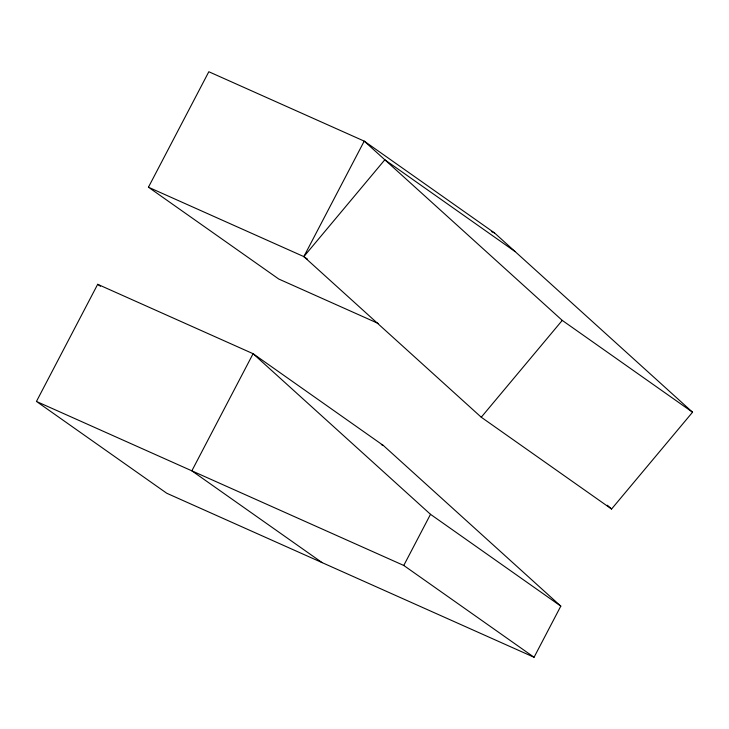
<?xml version="1.0" encoding="UTF-8"?>
<svg xmlns="http://www.w3.org/2000/svg" width="729" height="729" viewBox="0 0 729 729"><rect width="100%" height="100%" fill="white"/><g stroke="black" fill="none" stroke-linecap="round" stroke-linejoin="round"><path stroke-width="1.09" d="M36.45 401.442L97.686 284.31L253.091 353.702L383.39 445.51L560.801 606.127L534.065 657.266L166.75 493.251L36.45 401.442L403.766 565.458L534.065 657.266M148.443 187.216L208.822 71.734L364.218 141.125L494.526 232.934L692.55 412.213L611.567 509.033L481.258 417.225L303.847 256.608L148.443 187.216L278.751 279.025L378.205 323.439M307.574 259.232L303.847 256.608L364.218 141.125L562.25 320.396L692.55 412.213M403.766 565.458L430.502 514.319L253.091 353.702L191.855 470.834L322.154 562.642M303.847 256.608L384.83 159.779L515.139 251.596M481.258 417.225L562.25 320.396M491.419 231.549L494.526 232.934M381.322 444.59L383.39 445.51M430.502 514.319L560.801 606.127M97.686 284.31L100.474 286.278M607.357 505.224L611.567 509.033"/></g></svg>
